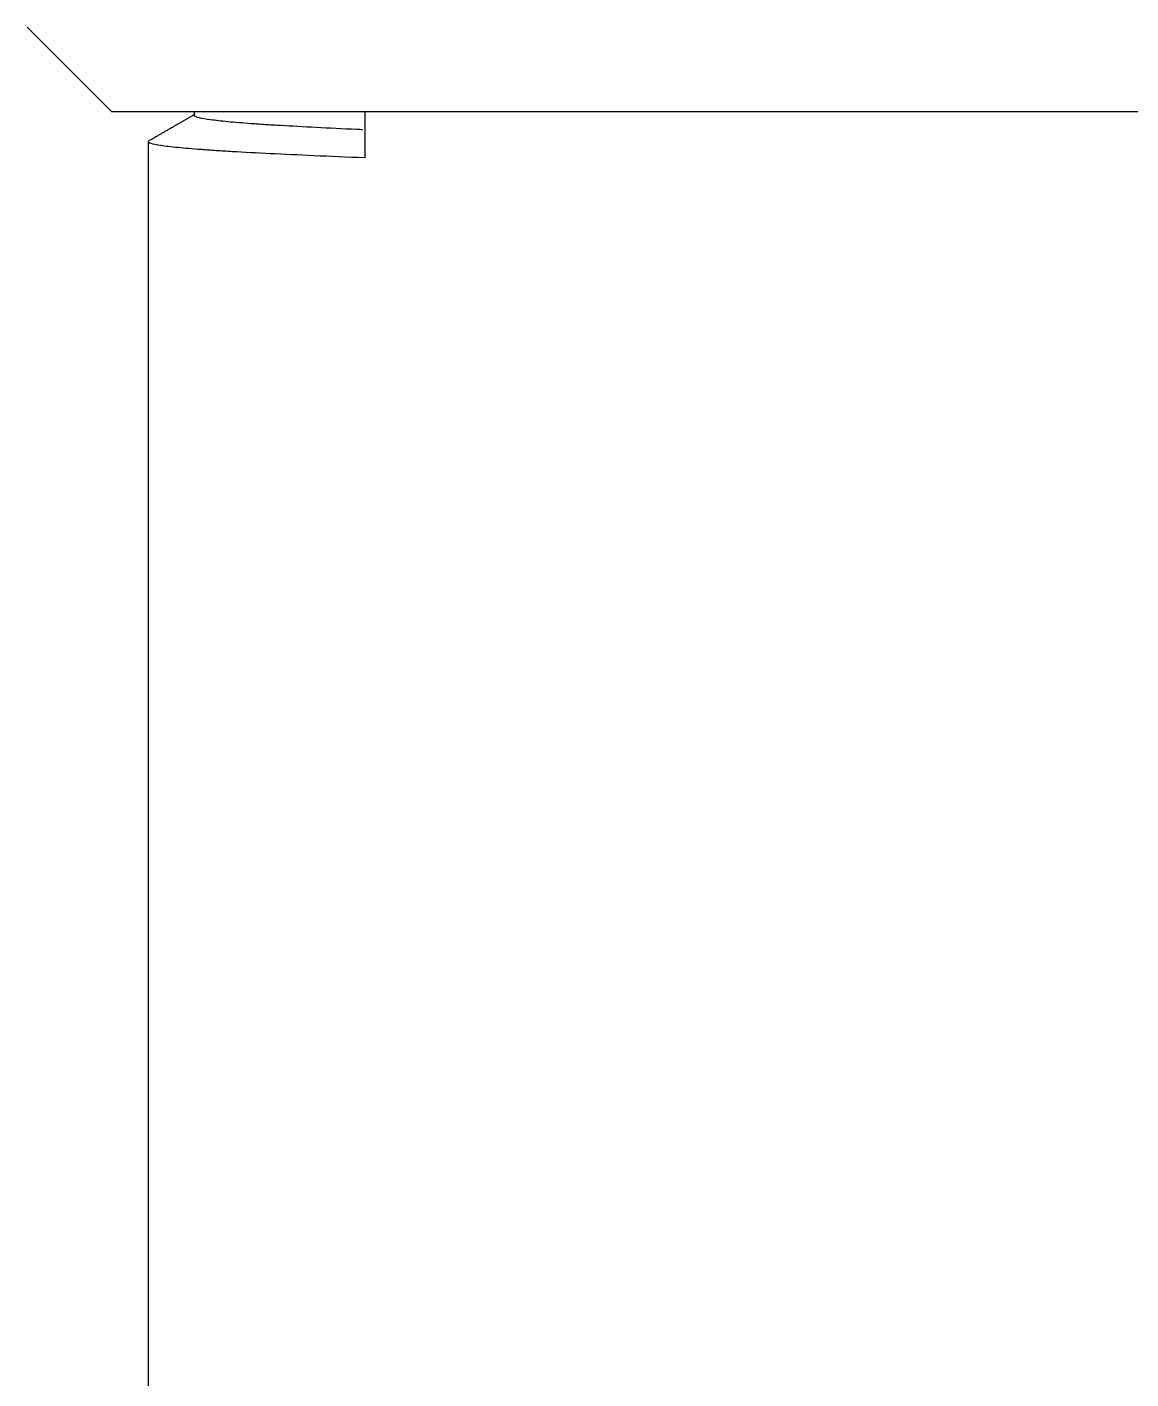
# Model space of a CAD drawing. Header units: millimetres. Extents: x 3306 to 3603, y 698 to 1118.
# Drawn here: x 3499.18 to 3511.3, y 943.79 to 958.63 of the extents above; entities that cross this region are included whole.
import ezdxf

# ---------------------------------------------------------------- set-up
doc = ezdxf.new("R2010")
doc.units = ezdxf.units.MM

msp = doc.modelspace()

# ---------------------------------------------------------------- linework, layer by layer
at = {"lineweight": 25}
for p, q in [((3499.176, 958.63), (3500.107, 957.698)), ((3532.707, 957.698), (3500.107, 957.698)), ((3501.009, 957.698), (3501.009, 957.66)), ((3502.883, 957.698), (3502.883, 957.194)), ((3500.507, 957.371), (3500.507, 782.898))]:
    msp.add_line(p, q, dxfattribs=at)
msp.add_open_spline([(3501.009, 957.666), (3500.76, 957.522), (3500.51, 957.378)], degree=2, dxfattribs=at)
for points, knots in [([(3502.86, 957.502), (3502.839, 957.503), (3502.657, 957.511), (3502.488, 957.519), (3502.209, 957.534), (3502.08, 957.541), (3501.931, 957.549), (3501.902, 957.551), (3501.845, 957.555), (3501.817, 957.556), (3501.736, 957.562), (3501.685, 957.565), (3501.54, 957.576), (3501.369, 957.59), (3501.18, 957.611), (3501.057, 957.632), (3501.02, 957.646), (3501.01, 957.656), (3501.009, 957.658), (3501.009, 957.66)], [0, 0, 0, 0, 0.017186, 0.15145, 0.15145, 0.285714, 0.285714, 0.31928, 0.31928, 0.352846, 0.352846, 0.419979, 0.419979, 0.554243, 0.688507, 0.822771, 0.957035, 0.957035, 1, 1, 1, 1]), ([(3502.883, 957.194), (3502.686, 957.201), (3502.316, 957.217), (3501.994, 957.232), (3501.695, 957.247), (3501.557, 957.254), (3501.4, 957.263), (3501.37, 957.265), (3501.31, 957.269), (3501.223, 957.274), (3501.143, 957.28), (3500.993, 957.291), (3500.819, 957.306), (3500.635, 957.328), (3500.562, 957.343), (3500.527, 957.354), (3500.515, 957.36), (3500.509, 957.366), (3500.508, 957.369), (3500.507, 957.37), (3500.507, 957.371)], [0, 0, 0, 0, 0.126646, 0.253293, 0.253293, 0.379939, 0.379939, 0.411601, 0.411601, 0.443262, 0.506586, 0.506586, 0.633232, 0.759878, 0.886525, 0.886525, 0.949848, 0.98151, 0.98151, 1, 1, 1, 1])]:
    msp.add_open_spline(points, degree=3, knots=knots, dxfattribs=at)

doc.saveas('drawing.dxf')
